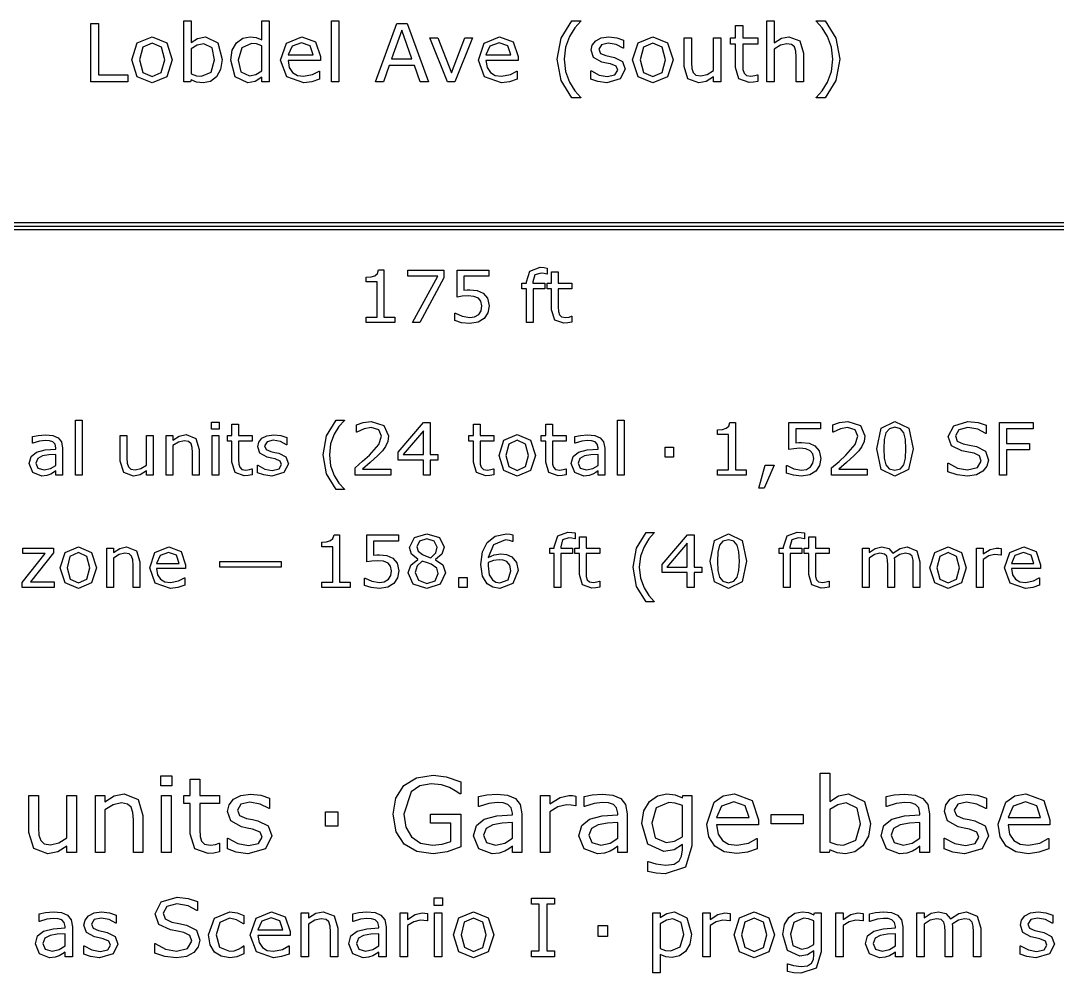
# Model space of a CAD drawing. Extents: x -3 to 198, y 3 to 612.
# Drawn here: x 26.63 to 60.8, y 155 to 186.4 of the extents above; entities that cross this region are included whole.
import ezdxf

# ---------------------------------------------------------------- set-up
doc = ezdxf.new("R2010")
doc.units = 0
doc.header["$MEASUREMENT"] = 0
doc.layers.add('Layer 1', color=7, linetype='Continuous')

msp = doc.modelspace()

# ---------------------------------------------------------------- linework, layer by layer
at = {"layer": 'Layer 1', "color": 7}
for points in [[(30.160652, 184.386459), (28.943674, 184.386459), (28.943674, 186.31011), (29.199472, 186.31011), (29.199472, 184.613842), (30.160652, 184.613842), (30.160652, 184.386459)], [(33.272863, 185.118983), (33.221187, 184.793414), (33.084244, 184.550527), (32.882706, 184.396804), (32.641118, 184.346401), (32.426663, 184.376114), (32.245794, 184.453637), (32.230289, 184.386459), (32.002912, 184.386459), (32.002912, 186.396681), (32.245791, 186.396681), (32.245791, 185.678365), (32.462834, 185.815313), (32.721215, 185.869579), (33.124291, 185.673206), (33.27286, 185.118983), (33.272863, 185.118983)], [(34.821861, 184.386327), (34.578982, 184.386327), (34.578982, 184.537483), (34.360651, 184.396672), (34.113895, 184.346269), (33.703069, 184.545235), (33.551916, 185.096864), (33.603591, 185.42373), (33.745702, 185.667887), (33.949822, 185.817774), (34.192701, 185.869447), (34.39424, 185.84484), (34.578982, 185.771207), (34.578982, 186.396496), (34.821861, 186.396496), (34.821861, 184.386327)], [(37.121461, 184.386327), (36.878581, 184.386327), (36.878581, 186.396549), (37.121461, 186.396549), (37.121461, 184.386327)], [(40.068304, 184.386327), (39.795712, 184.386327), (39.607093, 184.922478), (38.775104, 184.922478), (38.586486, 184.386459), (38.326811, 184.386459), (39.027027, 186.31011), (39.36809, 186.31011), (40.068304, 184.386327)], [(45.097707, 183.854065), (44.801861, 183.854065), (44.446584, 184.426385), (44.319978, 185.125307), (44.446584, 185.824229), (44.801861, 186.396549), (45.097707, 186.396549), (45.097707, 186.383584), (44.897462, 186.165251), (44.721761, 185.878443), (44.595155, 185.528346), (44.547353, 185.125281), (44.593864, 184.720892), (44.721761, 184.372092), (44.898753, 184.085284), (45.097707, 183.86695), (45.097707, 183.854065)], [(50.934553, 184.399291), (50.784691, 184.369579), (50.641289, 184.357937), (50.305393, 184.476788), (50.190413, 184.857893), (50.190413, 185.62529), (50.02634, 185.62529), (50.02634, 185.829415), (50.190413, 185.829415), (50.190413, 186.244123), (50.433293, 186.244123), (50.433293, 185.829415), (50.934553, 185.829415), (50.934553, 185.62529), (50.433293, 185.62529), (50.433293, 184.967721), (50.438452, 184.789419), (50.474626, 184.670568), (50.552141, 184.594342), (50.704586, 184.571059), (50.828609, 184.587727), (50.921626, 184.61744), (50.934537, 184.61744), (50.934553, 184.399291)], [(52.434458, 184.386327), (52.191582, 184.386327), (52.191582, 185.207989), (52.179967, 185.394018), (52.137334, 185.530966), (52.044315, 185.611055), (51.886703, 185.638175), (51.678706, 185.589095), (51.470709, 185.463788), (51.470709, 184.386459), (51.22783, 184.386459), (51.22783, 186.396681), (51.470709, 186.396681), (51.470709, 185.669316), (51.705836, 185.816609), (51.955174, 185.869579), (52.311742, 185.728741), (52.434472, 185.323083), (52.434458, 184.386327)], [(53.630768, 185.125307), (53.504159, 184.426385), (53.148885, 183.854065), (52.853039, 183.854065), (52.853039, 183.86703), (53.051992, 184.085364), (53.228983, 184.372172), (53.355591, 184.720971), (53.40339, 185.12536), (53.355591, 185.528426), (53.228983, 185.878522), (53.051992, 186.16533), (52.853039, 186.383664), (52.853039, 186.396628), (53.148885, 186.396628), (53.504159, 185.824309), (53.630768, 185.125386), (53.630768, 185.125307)], [(39.528287, 185.142082), (39.191098, 186.086484), (38.852619, 185.142082), (39.528287, 185.142082)], [(31.626971, 185.107342), (31.446102, 184.550527), (30.961638, 184.346401), (30.474588, 184.550527), (30.295013, 185.107342), (30.474588, 185.664157), (30.961638, 185.869579), (31.446102, 185.664157), (31.626971, 185.107342), (31.626971, 185.107342)], [(31.37634, 185.107342), (31.266527, 185.523346), (30.961638, 185.660294), (30.654163, 185.523346), (30.545642, 185.107342), (30.655454, 184.695227), (30.961638, 184.555686), (31.265236, 184.693931), (31.37634, 185.107342), (31.37634, 185.107342)], [(33.022231, 185.112369), (32.936967, 185.503819), (32.66179, 185.638175), (32.447332, 185.591687), (32.245794, 185.474107), (32.245794, 184.647285), (32.422787, 184.5827), (32.592027, 184.564709), (32.907251, 184.696497), (33.022231, 185.112475), (33.022231, 185.112369)], [(34.578982, 184.741609), (34.578982, 185.569727), (34.403283, 185.630422), (34.234042, 185.647091), (33.916233, 185.504984), (33.802545, 185.101918), (33.890394, 184.710467), (34.172032, 184.577409), (34.38132, 184.622626), (34.578982, 184.741476), (34.578982, 184.741609)], [(36.507803, 185.082656), (35.444563, 185.082656), (35.48461, 184.850114), (35.594422, 184.688639), (35.753328, 184.595612), (35.957449, 184.564603), (36.253298, 184.622758), (36.466462, 184.739016), (36.479373, 184.739016), (36.479373, 184.474168), (36.228742, 184.387623), (35.960026, 184.352725), (35.399337, 184.546532), (35.197799, 185.099457), (35.390294, 185.661432), (35.899307, 185.869447), (36.348891, 185.698897), (36.507795, 185.214445), (36.507803, 185.082656)], [(36.271384, 185.268711), (36.174492, 185.564541), (35.886395, 185.669184), (35.575044, 185.554223), (35.444563, 185.268711), (36.271384, 185.268711)], [(41.524286, 185.829389), (40.940343, 184.386327), (40.696173, 184.386327), (40.116106, 185.829389), (40.379655, 185.829389), (40.826654, 184.680887), (41.269781, 185.829389), (41.524286, 185.829389)], [(43.026776, 185.082656), (41.963536, 185.082656), (42.003586, 184.850114), (42.113398, 184.688639), (42.272302, 184.595612), (42.476425, 184.564603), (42.772271, 184.622758), (42.985435, 184.739016), (42.998346, 184.739016), (42.998346, 184.474168), (42.747718, 184.387623), (42.478999, 184.352725), (41.918311, 184.546532), (41.716773, 185.099457), (41.909267, 185.661432), (42.41828, 185.869447), (42.867865, 185.698897), (43.026768, 185.214445), (43.026776, 185.082656)], [(42.790358, 185.268711), (42.693465, 185.564541), (42.405368, 185.669184), (42.094018, 185.554223), (41.963536, 185.268711), (42.790358, 185.268711)], [(46.557565, 184.802331), (46.393491, 184.478058), (45.947783, 184.351455), (45.653228, 184.38892), (45.429727, 184.472872), (45.429727, 184.745472), (45.442638, 184.745472), (45.698437, 184.607254), (45.968447, 184.55685), (46.219076, 184.608524), (46.30951, 184.771321), (46.260417, 184.900517), (46.071798, 184.975447), (45.936149, 185.002567), (45.784995, 185.036169), (45.514986, 185.183436), (45.43618, 185.42373), (45.472354, 185.591687), (45.584748, 185.732499), (45.7682, 185.828092), (46.018831, 185.864261), (46.279797, 185.831982), (46.500714, 185.755755), (46.500714, 185.496067), (46.487802, 185.496067), (46.261718, 185.611055), (46.000752, 185.658865), (45.77596, 185.607192), (45.684234, 185.456036), (45.739786, 185.321681), (45.915485, 185.248021), (46.065348, 185.217011), (46.204873, 185.188595), (46.465839, 185.055536), (46.557565, 184.802331), (46.557565, 184.802331)], [(48.134985, 185.10721), (47.954118, 184.550395), (47.469654, 184.346269), (46.982604, 184.550395), (46.803026, 185.10721), (46.982604, 185.664024), (47.469654, 185.869447), (47.954118, 185.664024), (48.134985, 185.10721), (48.134985, 185.10721)], [(47.884356, 185.10721), (47.774543, 185.523213), (47.469654, 185.660162), (47.162179, 185.523213), (47.053658, 185.10721), (47.16347, 184.695095), (47.469654, 184.555554), (47.773252, 184.693799), (47.884356, 185.10721), (47.884356, 185.10721)], [(49.70724, 184.386327), (49.464361, 184.386327), (49.464361, 184.546532), (49.229234, 184.397942), (48.981187, 184.346269), (48.627204, 184.484513), (48.500596, 184.892765), (48.500596, 185.829389), (48.743475, 185.829389), (48.743475, 185.007726), (48.75382, 184.819105), (48.797746, 184.686046), (48.888178, 184.603364), (49.049669, 184.577435), (49.255081, 184.626515), (49.464371, 184.751822), (49.464371, 185.829283), (49.707251, 185.829283), (49.70724, 184.386327)], [(11.641652, 179.729904), (11.641652, 179.518026), (70.908244, 179.518026), (70.908244, 179.729904), (11.641652, 179.729904)], [(11.641652, 179.623965), (70.908244, 179.623965)], [(38.958233, 176.448969), (38.02108, 176.448969), (38.02108, 176.62571), (38.381524, 176.62571), (38.381524, 177.786092), (38.02108, 177.786092), (38.02108, 177.944233), (38.178049, 177.955875), (38.304784, 177.991911), (38.388501, 178.065174), (38.424545, 178.186089), (38.604766, 178.186089), (38.604766, 176.625737), (38.958233, 176.625737), (38.958233, 176.448969)], [(40.575573, 177.920977), (39.791902, 176.448969), (39.54308, 176.448969), (40.376747, 177.976777), (39.390762, 177.976777), (39.390762, 178.180268), (40.575573, 178.180268), (40.575573, 177.920977)], [(42.07083, 176.998931), (42.026644, 176.767553), (41.905722, 176.581525), (41.705734, 176.455954), (41.438309, 176.412933), (41.165072, 176.443148), (40.942992, 176.514083), (40.942992, 176.759404), (40.959263, 176.759404), (41.182505, 176.655926), (41.433653, 176.614069), (41.592945, 176.637352), (41.731309, 176.718738), (41.808048, 176.838515), (41.834792, 177.000122), (41.803397, 177.151278), (41.718519, 177.2501), (41.570855, 177.311721), (41.377844, 177.330242), (41.180182, 177.316219), (41.0174, 177.288332), (41.0174, 178.180136), (42.059196, 178.180136), (42.059196, 177.976645), (41.241806, 177.976645), (41.241806, 177.516217), (41.344123, 177.523097), (41.434817, 177.525742), (41.681313, 177.501401), (41.875488, 177.41766), (42.019664, 177.25256), (42.070824, 176.99909), (42.07083, 176.998931)], [(43.990477, 178.046548), (43.978862, 178.046548), (43.884684, 178.06745), (43.782364, 178.079091), (43.577725, 178.016306), (43.514937, 177.791913), (43.514937, 177.747728), (43.909099, 177.747728), (43.909099, 177.564028), (43.521914, 177.564028), (43.521914, 176.448969), (43.303323, 176.448969), (43.303323, 177.564028), (43.155657, 177.564028), (43.155657, 177.747728), (43.303323, 177.747728), (43.303323, 177.790749), (43.418433, 178.145369), (43.750969, 178.269776), (43.882358, 178.262897), (43.99049, 178.246493), (43.990477, 178.046548)], [(44.803218, 176.460584), (44.668341, 176.433861), (44.53928, 176.423278), (44.236973, 176.530249), (44.133492, 176.873254), (44.133492, 177.563922), (43.985826, 177.563922), (43.985826, 177.747622), (44.133492, 177.747622), (44.133492, 178.120843), (44.352083, 178.120843), (44.352083, 177.747622), (44.803218, 177.747622), (44.803218, 177.563922), (44.352083, 177.563922), (44.352083, 176.972076), (44.356739, 176.811633), (44.389294, 176.704662), (44.459056, 176.636056), (44.596258, 176.615154), (44.707878, 176.630235), (44.791595, 176.656984), (44.80321, 176.656984), (44.803218, 176.460584)], [(28.65209, 171.421892), (28.433499, 171.421892), (28.433499, 173.231084), (28.65209, 173.231084), (28.65209, 171.421892)], [(33.170414, 172.938085), (32.923917, 172.938085), (32.923917, 173.164806), (33.170414, 173.164806), (33.170414, 172.938085)], [(34.263377, 171.433534), (34.128503, 171.406811), (33.999439, 171.396227), (33.697135, 171.503198), (33.593651, 171.846204), (33.593651, 172.536871), (33.445987, 172.536871), (33.445987, 172.720571), (33.593651, 172.720571), (33.593651, 173.093792), (33.812242, 173.093792), (33.812242, 172.720571), (34.263377, 172.720571), (34.263377, 172.536871), (33.812242, 172.536871), (33.812242, 171.945026), (33.816898, 171.784582), (33.849455, 171.677611), (33.919218, 171.609005), (34.05642, 171.588103), (34.16804, 171.603184), (34.251756, 171.629934), (34.263372, 171.629934), (34.263377, 171.433534)], [(37.300398, 170.942891), (37.034135, 170.942891), (36.714386, 171.457955), (36.600441, 172.087001), (36.714386, 172.71602), (37.034135, 173.231111), (37.300398, 173.231111), (37.300398, 173.219469), (37.120175, 173.02299), (36.962047, 172.764862), (36.848099, 172.44977), (36.80508, 172.087001), (36.846937, 171.723067), (36.962047, 171.409139), (37.121339, 171.151012), (37.300398, 170.954506), (37.300398, 170.942891)], [(38.830534, 171.421918), (37.658514, 171.421918), (37.658514, 171.664938), (37.902684, 171.874223), (38.131742, 172.082344), (38.437536, 172.425349), (38.520089, 172.700913), (38.430559, 172.911362), (38.182901, 172.988091), (37.953844, 172.950891), (37.713163, 172.836935), (37.701522, 172.836935), (37.701522, 173.081118), (37.921276, 173.155519), (38.188701, 173.189254), (38.606118, 173.06019), (38.757269, 172.712528), (38.731684, 172.527664), (38.658431, 172.366056), (38.55146, 172.224187), (38.403796, 172.069565), (38.146836, 171.832366), (37.899176, 171.620753), (38.830513, 171.620753), (38.830534, 171.421918)], [(40.383925, 171.909095), (40.126965, 171.909095), (40.126965, 171.421892), (39.903723, 171.421892), (39.903723, 171.909069), (39.074705, 171.909069), (39.074705, 172.176509), (39.913026, 173.153191), (40.126965, 173.153191), (40.126965, 172.095097), (40.383925, 172.095097), (40.383925, 171.909095)], [(42.225671, 171.433534), (42.090798, 171.406811), (41.961734, 171.396227), (41.659427, 171.503198), (41.555946, 171.846204), (41.555946, 172.536871), (41.408282, 172.536871), (41.408282, 172.720571), (41.555946, 172.720571), (41.555946, 173.093792), (41.774536, 173.093792), (41.774536, 172.720571), (42.225671, 172.720571), (42.225671, 172.536871), (41.774536, 172.536871), (41.774536, 171.945026), (41.779193, 171.784582), (41.81175, 171.677611), (41.881512, 171.609005), (42.018715, 171.588103), (42.130334, 171.603184), (42.214051, 171.629934), (42.225666, 171.629934), (42.225671, 171.433534)], [(44.609244, 171.433534), (44.47437, 171.406811), (44.345307, 171.396227), (44.042999, 171.503198), (43.939518, 171.846204), (43.939518, 172.536871), (43.791855, 172.536871), (43.791855, 172.720571), (43.939518, 172.720571), (43.939518, 173.093792), (44.158109, 173.093792), (44.158109, 172.720571), (44.609244, 172.720571), (44.609244, 172.536871), (44.158109, 172.536871), (44.158109, 171.945026), (44.162766, 171.784582), (44.195323, 171.677611), (44.265085, 171.609005), (44.402285, 171.588103), (44.513907, 171.603184), (44.597624, 171.629934), (44.609239, 171.629934), (44.609244, 171.433534)], [(46.52424, 171.421892), (46.30565, 171.421892), (46.30565, 173.231084), (46.52424, 173.231084), (46.52424, 171.421892)], [(50.542595, 171.421892), (49.605444, 171.421892), (49.605444, 171.598633), (49.965888, 171.598633), (49.965888, 172.759015), (49.605444, 172.759015), (49.605444, 172.917156), (49.762411, 172.928798), (49.889149, 172.964834), (49.972863, 173.038097), (50.008907, 173.159012), (50.18913, 173.159012), (50.18913, 171.59866), (50.542595, 171.59866), (50.542595, 171.421892)], [(53.007558, 171.971854), (52.963376, 171.740476), (52.842453, 171.554448), (52.642466, 171.428877), (52.375038, 171.385856), (52.101801, 171.416071), (51.87972, 171.487006), (51.87972, 171.732327), (51.895992, 171.732327), (52.119234, 171.628849), (52.370382, 171.586992), (52.529674, 171.610275), (52.668038, 171.691661), (52.744777, 171.811438), (52.771519, 171.973045), (52.740126, 172.124201), (52.655248, 172.223023), (52.507581, 172.284644), (52.31457, 172.303165), (52.116908, 172.289142), (51.954126, 172.261255), (51.954126, 173.153059), (52.995922, 173.153059), (52.995922, 172.949568), (52.178532, 172.949568), (52.178532, 172.48914), (52.280852, 172.49602), (52.371543, 172.498665), (52.618039, 172.474324), (52.812214, 172.390583), (52.956391, 172.225483), (53.00755, 171.972013), (53.007558, 171.971854)], [(54.535369, 171.421892), (53.363351, 171.421892), (53.363351, 171.664911), (53.607521, 171.874197), (53.836576, 172.082318), (54.142371, 172.425323), (54.224923, 172.700886), (54.135396, 172.911336), (53.887736, 172.988065), (53.658681, 172.950864), (53.417998, 172.836908), (53.406383, 172.836908), (53.406383, 173.081092), (53.626138, 173.155493), (53.893562, 173.189227), (54.310979, 173.060163), (54.462132, 172.712501), (54.436547, 172.527637), (54.363295, 172.36603), (54.256327, 172.224161), (54.10866, 172.069538), (53.8517, 171.83234), (53.60404, 171.620726), (54.535377, 171.620726), (54.535369, 171.421892)], [(56.046903, 172.28811), (55.9004, 171.603264), (55.448104, 171.385856), (54.992317, 171.606756), (54.849305, 172.285782), (54.994643, 172.967136), (55.448104, 173.188063), (55.902726, 172.963644), (56.046903, 172.28811), (56.046903, 172.28811)], [(55.741108, 171.760241), (55.795758, 171.981168), (55.810865, 172.28811), (55.795758, 172.595079), (55.739947, 172.81598), (55.628324, 172.950864), (55.448104, 172.996214), (55.266719, 172.950864), (55.153935, 172.813678), (55.099288, 172.589259), (55.085345, 172.285782), (55.098124, 171.982332), (55.152771, 171.763733), (55.260903, 171.625356), (55.448101, 171.577705), (55.629486, 171.623054), (55.741106, 171.760241), (55.741108, 171.760241)], [(58.531633, 171.916054), (58.483961, 171.716055), (58.352574, 171.548627), (58.135145, 171.432369), (57.837489, 171.390486), (57.500302, 171.425384), (57.196833, 171.528863), (57.196833, 171.817205), (57.213105, 171.817205), (57.516574, 171.648613), (57.83981, 171.58932), (58.172348, 171.669542), (58.292106, 171.883484), (58.235134, 172.05324), (58.064216, 172.138118), (57.874692, 172.176509), (57.659589, 172.214874), (57.31775, 172.381138), (57.207292, 172.689245), (57.391, 173.045056), (57.857251, 173.18457), (58.192112, 173.149698), (58.461865, 173.063656), (58.461865, 172.791585), (58.445594, 172.791585), (58.185146, 172.929936), (57.856097, 172.985736), (57.558442, 172.909007), (57.446819, 172.711337), (57.50263, 172.541581), (57.699128, 172.447416), (57.910744, 172.407887), (58.143286, 172.360209), (58.433968, 172.20556), (58.531636, 171.916054), (58.531633, 171.916054)], [(60.007123, 172.948536), (59.131596, 172.948536), (59.131596, 172.460195), (59.883875, 172.460195), (59.883875, 172.255567), (59.131596, 172.255567), (59.131596, 171.421892), (58.901378, 171.421892), (58.901378, 173.153191), (60.007123, 173.153191), (60.007123, 172.948536)], [(28.01027, 171.421892), (27.792843, 171.421892), (27.792843, 171.560242), (27.713778, 171.504442), (27.618436, 171.448641), (27.492862, 171.404456), (27.326593, 171.385935), (27.028937, 171.502193), (26.90685, 171.798685), (26.969638, 172.037047), (27.151021, 172.181219), (27.435887, 172.252153), (27.792843, 172.280067), (27.792843, 172.313775), (27.766099, 172.437018), (27.691685, 172.513773), (27.580066, 172.549809), (27.444028, 172.55907), (27.252179, 172.535786), (27.033588, 172.470673), (27.021973, 172.470673), (27.021973, 172.692737), (27.206845, 172.731102), (27.445203, 172.752004), (27.68356, 172.72872), (27.860294, 172.651965), (27.971913, 172.513614), (28.010283, 172.303165), (28.01027, 171.421892)], [(30.998457, 171.421892), (30.779866, 171.421892), (30.779866, 171.566063), (30.56825, 171.432369), (30.345008, 171.385856), (30.026424, 171.510263), (29.912479, 171.877689), (29.912479, 172.720651), (30.131069, 172.720651), (30.131069, 171.981168), (30.140383, 171.811411), (30.179917, 171.691634), (30.261308, 171.617234), (30.406646, 171.59395), (30.591518, 171.638136), (30.77988, 171.750927), (30.77988, 172.720624), (30.99847, 172.720624), (30.998457, 171.421892)], [(32.514642, 171.421892), (32.296049, 171.421892), (32.296049, 172.161375), (32.285598, 172.328803), (32.247228, 172.452072), (32.163514, 172.524145), (32.021663, 172.548486), (31.834465, 172.504301), (31.647267, 172.391509), (31.647267, 171.421892), (31.428674, 171.421892), (31.428674, 172.720651), (31.647267, 172.720651), (31.647267, 172.576479), (31.858881, 172.709009), (32.083287, 172.756687), (32.404197, 172.629952), (32.514655, 172.264853), (32.514642, 171.421892)], [(33.15647, 171.421892), (32.937879, 171.421892), (32.937879, 172.720651), (33.15647, 172.720651), (33.15647, 171.421892)], [(35.455164, 171.796303), (35.307498, 171.504468), (34.906361, 171.390512), (34.64126, 171.424247), (34.44011, 171.499812), (34.44011, 171.74516), (34.451725, 171.74516), (34.681942, 171.620753), (34.924951, 171.575403), (35.150518, 171.621917), (35.231909, 171.768416), (35.187724, 171.884674), (35.017968, 171.952116), (34.895884, 171.976458), (34.759846, 172.006673), (34.516837, 172.139229), (34.44591, 172.3555), (34.478467, 172.506656), (34.579622, 172.633391), (34.74473, 172.719433), (34.970298, 172.751977), (35.205165, 172.722926), (35.403991, 172.65432), (35.403991, 172.420613), (35.392376, 172.420613), (35.188901, 172.524092), (34.954031, 172.567113), (34.751718, 172.520599), (34.669165, 172.384577), (34.719163, 172.263636), (34.877291, 172.197385), (35.012168, 172.169471), (35.137742, 172.143807), (35.372609, 172.024056), (35.455164, 171.796145), (35.455164, 171.796303)], [(39.903723, 172.095123), (39.903723, 172.87649), (39.232836, 172.095123), (39.903723, 172.095123)], [(43.596516, 172.070702), (43.433736, 171.569582), (42.997717, 171.385882), (42.559371, 171.569582), (42.397754, 172.070702), (42.559371, 172.571849), (42.997717, 172.756713), (43.433736, 172.571849), (43.596516, 172.070702), (43.596516, 172.070702)], [(43.370948, 172.070702), (43.272118, 172.445114), (42.997717, 172.568357), (42.720989, 172.445114), (42.623321, 172.070702), (42.722154, 171.69981), (42.997717, 171.574239), (43.270957, 171.698646), (43.370948, 172.070702), (43.370948, 172.070702)], [(45.88242, 171.421892), (45.664994, 171.421892), (45.664994, 171.560242), (45.585928, 171.504442), (45.490586, 171.448641), (45.365012, 171.404456), (45.198743, 171.385935), (44.901087, 171.502193), (44.779001, 171.798685), (44.841789, 172.037047), (45.023171, 172.181219), (45.308037, 172.252153), (45.664994, 172.280067), (45.664994, 172.313775), (45.63825, 172.437018), (45.563836, 172.513773), (45.452216, 172.549809), (45.316178, 172.55907), (45.124329, 172.535786), (44.905738, 172.470673), (44.894123, 172.470673), (44.894123, 172.692737), (45.078995, 172.731102), (45.317353, 172.752004), (45.55571, 172.72872), (45.732444, 172.651965), (45.844064, 172.513614), (45.882433, 172.303165), (45.88242, 171.421892)], [(48.150883, 172.01604), (47.872994, 172.01604), (47.872994, 172.345101), (48.150883, 172.345101), (48.150883, 172.01604)], [(27.792843, 171.741641), (27.792843, 172.103246), (27.556812, 172.085784), (27.34287, 172.052049), (27.190555, 171.968335), (27.132418, 171.813713), (27.199855, 171.645094), (27.405658, 171.589294), (27.61611, 171.633479), (27.792843, 171.741614), (27.792843, 171.741641)], [(45.664994, 171.741641), (45.664994, 172.103246), (45.428962, 172.085784), (45.21502, 172.052049), (45.062705, 171.968335), (45.004568, 171.813713), (45.072005, 171.645094), (45.277808, 171.589294), (45.48826, 171.633479), (45.664994, 171.741614), (45.664994, 171.741641)], [(51.464632, 171.753256), (51.136745, 170.99168), (50.966988, 170.99168), (51.169302, 171.753256), (51.464632, 171.753256)], [(40.633903, 168.20025), (40.458331, 167.827029), (40.018824, 167.678201), (39.570015, 167.823537), (39.403746, 168.19562), (39.487462, 168.456049), (39.723494, 168.642104), (39.723494, 168.648983), (39.516529, 168.811781), (39.450257, 169.032681), (39.61071, 169.35825), (40.018824, 169.488478), (40.432751, 169.364071), (40.587395, 169.047789), (40.514142, 168.816411), (40.299039, 168.639696), (40.299039, 168.632817), (40.547861, 168.460732), (40.633903, 168.200276), (40.633903, 168.20025)], [(44.906892, 169.315362), (44.895277, 169.315362), (44.801096, 169.336264), (44.698776, 169.347905), (44.494137, 169.28512), (44.431352, 169.060727), (44.431352, 169.016541), (44.825512, 169.016541), (44.825512, 168.832842), (44.438326, 168.832842), (44.438326, 167.71773), (44.219736, 167.71773), (44.219736, 168.832789), (44.072072, 168.832789), (44.072072, 169.016489), (44.219736, 169.016489), (44.219736, 169.05951), (44.334845, 169.41413), (44.667384, 169.538537), (44.79877, 169.531658), (44.906903, 169.515254), (44.906892, 169.315362)], [(47.516032, 167.238755), (47.249769, 167.238755), (46.930023, 167.753819), (46.816075, 168.382865), (46.930023, 169.011885), (47.249769, 169.526975), (47.516032, 169.526975), (47.516032, 169.515333), (47.335812, 169.318854), (47.177681, 169.060727), (47.063736, 168.745635), (47.020714, 168.382865), (47.062571, 168.018931), (47.177681, 167.705004), (47.336973, 167.446876), (47.516032, 167.250371), (47.516032, 167.238755)], [(52.465724, 169.315362), (52.454109, 169.315362), (52.359931, 169.336264), (52.257611, 169.347905), (52.052972, 169.28512), (51.990186, 169.060727), (51.990186, 169.016541), (52.384346, 169.016541), (52.384346, 168.832842), (51.997148, 168.832842), (51.997148, 167.71773), (51.778557, 167.71773), (51.778557, 168.832789), (51.630891, 168.832789), (51.630891, 169.016489), (51.778557, 169.016489), (51.778557, 169.05951), (51.893667, 169.41413), (52.226202, 169.538537), (52.357592, 169.531658), (52.465724, 169.515254), (52.465724, 169.315362)], [(37.494562, 167.71773), (36.557412, 167.71773), (36.557412, 167.894471), (36.917856, 167.894471), (36.917856, 169.054853), (36.557412, 169.054853), (36.557412, 169.212994), (36.714378, 169.224636), (36.841116, 169.260672), (36.92483, 169.333935), (36.960875, 169.45485), (37.141098, 169.45485), (37.141098, 167.894498), (37.494562, 167.894498), (37.494562, 167.71773)], [(39.0933, 168.267692), (39.049117, 168.036314), (38.928195, 167.850286), (38.728207, 167.724715), (38.460782, 167.681694), (38.187542, 167.711909), (37.965464, 167.782844), (37.965464, 168.028165), (37.981736, 168.028165), (38.204978, 167.924687), (38.456126, 167.88283), (38.615418, 167.906113), (38.753782, 167.987499), (38.830521, 168.107276), (38.857263, 168.268883), (38.82587, 168.420039), (38.740992, 168.518861), (38.593328, 168.580482), (38.400315, 168.599003), (38.202653, 168.58498), (38.039873, 168.557093), (38.039873, 169.448897), (39.081669, 169.448897), (39.081669, 169.245406), (38.264277, 169.245406), (38.264277, 168.784978), (38.366596, 168.791858), (38.45729, 168.794503), (38.703786, 168.770162), (38.897958, 168.686421), (39.042137, 168.521321), (39.093294, 168.267851), (39.0933, 168.267692)], [(40.358337, 169.045566), (40.261833, 169.24321), (40.017663, 169.317637), (39.77698, 169.247866), (39.683963, 169.05951), (39.730471, 168.914174), (39.873484, 168.806039), (39.996734, 168.751376), (40.154862, 168.695576), (40.314155, 168.854881), (40.358337, 169.045566), (40.358337, 169.045566)], [(43.026776, 168.279334), (42.852368, 167.847958), (42.426815, 167.681694), (42.194271, 167.721222), (42.009399, 167.838644), (41.854758, 168.094443), (41.801272, 168.478142), (41.850106, 168.886261), (42.008234, 169.202517), (42.272172, 169.407172), (42.648893, 169.481573), (42.764003, 169.475752), (42.858184, 169.45485), (42.858184, 169.232785), (42.846568, 169.232785), (42.747739, 169.265329), (42.614026, 169.281733), (42.215212, 169.124782), (42.041969, 168.70272), (42.233815, 168.792228), (42.45357, 168.823634), (42.647745, 168.802732), (42.820988, 168.721346), (42.974468, 168.542276), (43.026789, 168.279519), (43.026776, 168.279334)], [(45.719633, 167.729398), (45.584756, 167.702675), (45.455695, 167.692092), (45.153388, 167.799063), (45.049907, 168.142068), (45.049907, 168.832736), (44.902241, 168.832736), (44.902241, 169.016436), (45.049907, 169.016436), (45.049907, 169.389656), (45.268498, 169.389656), (45.268498, 169.016436), (45.719633, 169.016436), (45.719633, 168.832736), (45.268498, 168.832736), (45.268498, 168.24089), (45.273154, 168.080447), (45.305709, 167.973476), (45.375474, 167.90487), (45.512673, 167.883967), (45.624296, 167.899049), (45.70801, 167.925798), (45.719625, 167.925798), (45.719633, 167.729398)], [(49.085703, 168.20496), (48.82874, 168.20496), (48.82874, 167.71773), (48.605498, 167.71773), (48.605498, 168.204907), (47.77648, 168.204907), (47.77648, 168.472347), (48.614801, 169.449029), (48.82874, 169.449029), (48.82874, 168.390935), (49.085703, 168.390935), (49.085703, 168.20496)], [(48.605498, 168.390988), (48.605498, 169.172354), (47.934611, 168.390988), (48.605498, 168.390988)], [(50.557702, 168.584001), (50.4112, 167.899155), (49.958903, 167.681747), (49.503117, 167.902647), (49.360104, 168.581673), (49.505443, 169.263027), (49.958903, 169.483954), (50.413526, 169.259535), (50.557702, 168.584001), (50.557702, 168.584001)], [(50.251908, 168.056132), (50.306555, 168.277058), (50.321663, 168.584001), (50.306555, 168.89097), (50.250746, 169.111871), (50.139124, 169.246755), (49.958903, 169.292105), (49.777518, 169.246755), (49.664735, 169.109569), (49.610088, 168.88515), (49.596144, 168.581673), (49.608924, 168.278223), (49.663571, 168.059624), (49.771703, 167.921247), (49.958901, 167.873596), (50.140286, 167.918945), (50.251905, 168.056132), (50.251908, 168.056132)], [(53.278465, 167.729398), (53.143588, 167.702675), (53.014527, 167.692092), (52.71222, 167.799063), (52.608739, 168.142068), (52.608739, 168.832736), (52.461073, 168.832736), (52.461073, 169.016436), (52.608739, 169.016436), (52.608739, 169.389656), (52.82733, 169.389656), (52.82733, 169.016436), (53.278465, 169.016436), (53.278465, 168.832736), (52.82733, 168.832736), (52.82733, 168.24089), (52.831986, 168.080447), (52.864541, 167.973476), (52.934303, 167.90487), (53.071505, 167.883967), (53.183125, 167.899049), (53.266842, 167.925798), (53.278457, 167.925798), (53.278465, 167.729398)], [(27.72773, 167.71773), (26.678957, 167.71773), (26.678957, 167.879337), (27.435887, 168.833926), (26.695237, 168.833926), (26.695237, 169.016489), (27.707963, 169.016489), (27.707963, 168.860676), (26.947546, 167.902594), (27.72773, 167.902594), (27.72773, 167.71773)], [(29.129969, 168.366514), (28.967187, 167.865394), (28.531168, 167.681694), (28.092822, 167.865394), (27.931204, 168.366514), (28.092822, 168.867661), (28.531168, 169.052525), (28.967187, 168.867661), (29.129969, 168.366514), (29.129969, 168.366514)], [(28.904402, 168.366514), (28.805569, 168.740925), (28.531168, 168.864168), (28.25444, 168.740925), (28.156772, 168.366514), (28.255604, 167.995622), (28.531168, 167.87005), (28.804408, 167.994457), (28.904402, 168.366514), (28.904402, 168.366514)], [(30.554299, 167.71773), (30.335708, 167.71773), (30.335708, 168.457213), (30.325231, 168.624641), (30.286861, 168.74791), (30.203147, 168.819983), (30.061296, 168.844324), (29.874098, 168.800139), (29.686901, 168.687347), (29.686901, 167.71773), (29.468307, 167.71773), (29.468307, 169.016489), (29.686901, 169.016489), (29.686901, 168.872317), (29.898514, 169.004847), (30.12292, 169.052525), (30.44383, 168.92579), (30.554288, 168.560691), (30.554299, 167.71773)], [(32.062343, 168.344448), (31.105425, 168.344448), (31.141472, 168.135136), (31.240302, 167.989801), (31.383317, 167.906087), (31.567025, 167.878173), (31.833288, 167.930508), (32.025137, 168.03515), (32.036752, 168.03515), (32.036752, 167.796787), (31.811187, 167.718894), (31.56934, 167.687488), (31.064722, 167.861901), (30.883337, 168.359555), (31.056581, 168.865332), (31.514693, 169.052525), (31.91932, 168.89904), (32.062332, 168.463034), (32.062343, 168.344448)], [(31.849565, 168.511876), (31.762364, 168.778126), (31.503075, 168.872317), (31.22286, 168.768839), (31.105425, 168.511876), (31.849565, 168.511876)], [(56.274788, 167.717756), (56.056197, 167.717756), (56.056197, 168.457239), (56.048048, 168.618873), (56.016656, 168.74328), (55.939916, 168.818845), (55.795739, 168.84451), (55.612029, 168.797996), (55.428318, 168.681738), (55.434139, 168.618953), (55.43652, 168.549182), (55.43652, 167.71773), (55.217927, 167.71773), (55.217927, 168.457213), (55.209778, 168.620011), (55.178385, 168.744418), (55.101645, 168.818819), (54.957469, 168.844483), (54.777248, 168.800298), (54.598189, 168.687506), (54.598189, 167.71773), (54.379598, 167.71773), (54.379598, 169.016489), (54.598189, 169.016489), (54.598189, 168.872317), (54.801664, 169.004847), (55.019093, 169.052525), (55.243496, 168.996724), (55.38186, 168.842075), (55.623707, 169.002545), (55.857414, 169.052525), (56.172508, 168.922297), (56.274828, 168.560691), (56.274788, 167.717756)], [(57.802601, 168.36654), (57.639819, 167.86542), (57.2038, 167.68172), (56.765455, 167.86542), (56.603839, 168.36654), (56.765455, 168.867687), (57.2038, 169.052551), (57.639819, 168.867687), (57.802601, 168.36654), (57.802601, 168.36654)], [(57.577034, 168.36654), (57.478201, 168.740952), (57.2038, 168.864195), (56.927072, 168.740952), (56.829404, 168.36654), (56.928237, 167.995648), (57.2038, 167.870077), (57.47704, 167.994484), (57.577034, 168.36654), (57.577034, 168.36654)], [(58.951365, 168.778152), (58.93975, 168.778152), (58.844407, 168.794556), (58.736275, 168.800377), (58.540936, 168.755028), (58.359554, 168.639934), (58.359554, 167.71773), (58.140963, 167.71773), (58.140963, 169.016489), (58.359554, 169.016489), (58.359554, 168.824639), (58.588609, 168.972303), (58.792084, 169.016489), (58.874636, 169.013049), (58.951376, 169.002466), (58.951365, 168.778152)], [(60.244308, 168.344474), (59.287391, 168.344474), (59.323435, 168.135163), (59.422267, 167.989827), (59.565282, 167.906113), (59.74899, 167.8782), (60.015253, 167.930534), (60.207103, 168.035177), (60.218718, 168.035177), (60.218718, 167.796814), (59.99315, 167.718921), (59.751305, 167.687515), (59.246685, 167.861928), (59.065303, 168.359582), (59.238546, 168.865359), (59.696658, 169.052551), (60.101285, 168.899067), (60.244298, 168.46306), (60.244308, 168.344474)], [(60.031531, 168.511902), (59.944327, 168.778152), (59.685041, 168.872344), (59.404826, 168.768865), (59.287391, 168.511902), (60.031531, 168.511902)], [(35.219125, 168.382812), (33.193668, 168.382812), (33.193668, 168.568841), (35.219125, 168.568841), (35.219125, 168.382812)], [(40.394381, 168.178157), (40.346711, 168.349078), (40.163001, 168.479306), (40.043243, 168.526984), (39.869996, 168.588605), (39.701401, 168.433956), (39.638616, 168.213056), (39.746748, 167.953764), (40.02115, 167.85145), (40.292064, 167.938657), (40.394381, 168.178157), (40.394381, 168.178157)], [(42.790744, 168.270073), (42.75819, 168.449143), (42.653544, 168.572386), (42.534948, 168.621228), (42.39891, 168.63287), (42.215199, 168.609586), (42.040791, 168.537488), (42.037299, 168.487508), (42.036241, 168.428215), (42.073449, 168.137517), (42.178094, 167.970089), (42.293201, 167.894524), (42.429239, 167.871241), (42.694341, 167.973555), (42.790845, 168.270047), (42.790744, 168.270073)], [(41.347812, 167.71773), (41.069923, 167.71773), (41.069923, 168.049094), (41.347812, 168.049094), (41.347812, 167.71773)], [(31.60785, 161.176524), (31.2518, 161.176524), (31.2518, 161.504025), (31.60785, 161.504025), (31.60785, 161.176524)], [(33.186556, 159.00316), (32.991735, 158.964531), (32.805313, 158.949449), (32.368648, 159.103939), (32.219174, 159.599398), (32.219174, 160.597008), (32.005881, 160.597008), (32.005881, 160.862358), (32.219174, 160.862358), (32.219174, 161.401472), (32.534917, 161.401472), (32.534917, 160.862358), (33.186556, 160.862358), (33.186556, 160.597008), (32.534917, 160.597008), (32.534917, 159.74214), (32.541637, 159.510392), (32.588662, 159.355875), (32.689431, 159.256789), (32.887609, 159.226547), (33.04884, 159.248243), (33.169763, 159.286872), (33.186564, 159.286872), (33.186556, 159.00316)], [(41.140582, 159.171091), (40.692159, 159.00652), (40.223585, 158.937649), (39.687828, 159.018267), (39.272997, 159.260123), (39.005961, 159.666549), (38.91191, 160.239265), (38.999242, 160.775436), (39.261241, 161.184805), (39.677333, 161.445532), (40.223585, 161.532441), (40.65857, 161.480397), (41.138902, 161.307413), (41.138902, 160.912735), (41.108671, 160.912735), (40.957517, 161.018541), (40.762697, 161.127708), (40.499019, 161.213354), (40.166483, 161.248623), (39.790278, 161.181022), (39.501406, 160.978219), (39.257881, 160.249319), (39.321702, 159.817705), (39.513164, 159.493564), (39.81463, 159.292031), (40.208469, 159.224854), (40.52925, 159.256763), (40.811404, 159.339048), (40.811404, 159.95206), (40.141289, 159.95206), (40.141289, 160.244292), (41.140582, 160.244292), (41.140582, 159.171091)], [(54.640258, 159.938593), (54.573077, 159.515366), (54.395053, 159.199639), (54.133055, 158.999773), (53.818989, 158.934262), (53.540196, 158.972891), (53.305069, 159.073671), (53.284907, 158.986332), (52.989318, 158.986332), (52.989318, 161.599619), (53.305061, 161.599619), (53.305061, 160.665826), (53.587215, 160.843837), (53.923111, 160.914375), (54.447109, 160.659105), (54.64025, 159.938593), (54.640258, 159.938593)], [(28.470578, 158.986491), (28.154835, 158.986491), (28.154835, 159.194744), (27.84917, 159.001599), (27.52671, 158.934421), (27.066531, 159.114126), (26.901942, 159.644853), (26.901942, 160.862464), (27.217685, 160.862464), (27.217685, 159.794316), (27.231126, 159.549127), (27.288228, 159.376142), (27.40579, 159.268642), (27.615726, 159.235067), (27.882765, 159.298884), (28.154841, 159.461788), (28.154841, 160.862464), (28.470583, 160.862464), (28.470578, 158.986491)], [(30.660622, 158.986491), (30.344879, 158.986491), (30.344879, 160.054639), (30.329771, 160.296494), (30.274349, 160.474506), (30.153426, 160.578646), (29.948531, 160.613915), (29.678132, 160.550097), (29.407736, 160.387167), (29.407736, 158.986491), (29.091994, 158.986491), (29.091994, 160.862464), (29.407736, 160.862464), (29.407736, 160.654211), (29.713401, 160.845689), (30.037542, 160.914534), (30.501081, 160.731469), (30.660629, 160.204128), (30.660622, 158.986491)], [(31.587689, 158.986491), (31.271946, 158.986491), (31.271946, 160.862464), (31.587689, 160.862464), (31.587689, 158.986491)], [(34.908025, 159.52714), (34.694729, 159.105606), (34.115308, 158.941009), (33.732388, 158.989719), (33.441836, 159.098886), (33.441836, 159.453242), (33.458637, 159.453242), (33.791173, 159.273537), (34.142185, 159.208053), (34.468005, 159.27523), (34.58557, 159.486844), (34.521747, 159.654801), (34.276545, 159.752194), (34.100198, 159.787463), (33.9037, 159.831146), (33.552688, 160.022598), (33.450239, 160.334991), (33.497263, 160.553325), (33.643379, 160.73639), (33.881867, 160.860665), (34.207685, 160.907681), (34.546941, 160.865692), (34.834133, 160.766605), (34.834133, 160.429024), (34.817332, 160.429024), (34.523422, 160.578513), (34.184169, 160.640637), (33.891937, 160.57346), (33.772694, 160.37698), (33.844912, 160.202303), (34.073322, 160.106577), (34.268142, 160.066254), (34.449524, 160.029318), (34.78878, 159.856334), (34.908025, 159.52714), (34.908025, 159.52714)], [(43.154281, 158.986359), (42.840218, 158.986359), (42.840218, 159.186225), (42.726011, 159.105606), (42.588296, 159.024988), (42.406911, 158.96117), (42.166746, 158.934289), (41.736799, 159.102246), (41.560452, 159.5305), (41.651143, 159.874802), (41.913143, 160.083055), (42.324618, 160.185502), (42.840218, 160.225824), (42.840218, 160.274534), (42.801589, 160.452545), (42.694102, 160.563379), (42.532871, 160.615449), (42.336373, 160.628943), (42.059259, 160.595367), (41.743517, 160.501308), (41.726716, 160.501308), (41.726716, 160.822088), (41.993754, 160.877519), (42.338048, 160.907734), (42.682342, 160.874158), (42.937622, 160.763298), (43.098851, 160.563432), (43.154276, 160.259453), (43.154281, 158.986359)], [(44.932853, 160.518056), (44.916052, 160.518056), (44.778334, 160.541604), (44.622143, 160.550071), (44.339989, 160.48456), (44.077991, 160.318296), (44.077991, 158.986491), (43.762248, 158.986491), (43.762248, 160.862464), (44.077991, 160.862464), (44.077991, 160.585366), (44.408849, 160.798646), (44.702758, 160.862464), (44.822001, 160.857437), (44.932848, 160.842356), (44.932853, 160.518056)], [(46.627449, 158.986359), (46.313386, 158.986359), (46.313386, 159.186225), (46.199182, 159.105606), (46.061463, 159.024988), (45.880079, 158.96117), (45.639914, 158.934289), (45.209967, 159.102246), (45.033619, 159.5305), (45.124313, 159.874802), (45.386311, 160.083055), (45.797785, 160.185502), (46.313386, 160.225824), (46.313386, 160.274534), (46.274757, 160.452545), (46.16727, 160.563379), (46.006041, 160.615449), (45.809541, 160.628943), (45.532427, 160.595367), (45.216684, 160.501308), (45.199883, 160.501308), (45.199883, 160.822088), (45.466922, 160.877519), (45.811216, 160.907734), (46.15551, 160.874158), (46.41079, 160.763298), (46.572021, 160.563432), (46.627444, 160.259453), (46.627449, 158.986359)], [(48.757032, 159.199666), (48.540379, 158.499314), (47.873624, 158.275927), (47.581395, 158.297887), (47.302601, 158.356651), (47.302601, 158.679125), (47.319402, 158.679125), (47.564607, 158.605227), (47.900503, 158.559877), (48.167542, 158.598506), (48.332131, 158.70598), (48.416104, 158.863857), (48.441292, 159.070443), (48.441292, 159.241734), (48.167536, 159.070443), (47.836678, 159.015013), (47.302604, 159.256868), (47.106103, 159.942085), (47.173284, 160.358592), (47.359706, 160.662598), (47.625064, 160.84733), (47.935767, 160.914507), (48.207843, 160.880932), (48.441292, 160.781819), (48.461454, 160.862437), (48.757043, 160.862437), (48.757032, 159.199666)], [(48.44129, 159.501952), (48.44129, 160.524777), (48.206163, 160.605369), (47.991189, 160.630504), (47.581395, 160.455826), (47.431921, 159.948621), (47.542766, 159.469964), (47.910573, 159.30706), (48.186009, 159.35913), (48.44129, 159.501872), (48.44129, 159.501952)], [(50.948756, 159.891603), (49.566543, 159.891603), (49.618607, 159.58929), (49.761363, 159.37937), (49.967939, 159.258429), (50.233297, 159.218133), (50.617898, 159.293698), (50.895011, 159.444855), (50.911812, 159.444855), (50.911812, 159.100553), (50.585994, 158.988026), (50.23666, 158.942703), (49.820989, 159.00568), (49.507766, 159.194612), (49.311267, 159.501118), (49.245768, 159.913431), (49.49601, 160.643998), (49.7874, 160.846801), (50.157724, 160.914401), (50.742185, 160.692707), (50.948761, 160.062894), (50.948756, 159.891603)], [(50.641411, 160.133432), (50.515448, 160.518056), (50.140926, 160.654078), (49.736169, 160.504615), (49.566543, 160.133432), (50.641411, 160.133432)], [(54.314437, 159.930126), (54.203593, 160.438999), (53.845863, 160.613676), (53.567069, 160.553219), (53.305069, 160.40037), (53.305069, 159.325501), (53.535158, 159.241523), (53.755169, 159.217975), (54.164963, 159.389266), (54.314437, 159.930073), (54.314437, 159.930126)], [(56.590137, 158.986253), (56.276074, 158.986253), (56.276074, 159.186119), (56.161867, 159.1055), (56.024151, 159.024882), (55.842766, 158.961065), (55.602602, 158.934183), (55.172654, 159.10214), (54.996307, 159.530394), (55.086998, 159.874696), (55.348999, 160.082949), (55.760473, 160.185396), (56.276074, 160.225718), (56.276074, 160.274428), (56.237445, 160.45244), (56.129958, 160.563273), (55.968726, 160.615343), (55.772228, 160.628837), (55.495115, 160.595261), (55.179372, 160.501202), (55.162571, 160.501202), (55.162571, 160.821983), (55.429609, 160.877413), (55.773903, 160.907628), (56.118197, 160.874053), (56.373477, 160.763192), (56.534706, 160.563326), (56.590131, 160.259347), (56.590137, 158.986253)], [(58.538335, 159.527034), (58.325042, 159.1055), (57.745618, 158.940903), (57.362698, 158.989613), (57.072146, 159.09878), (57.072146, 159.453136), (57.088947, 159.453136), (57.421485, 159.273431), (57.772497, 159.207947), (58.098315, 159.275125), (58.21588, 159.486738), (58.15206, 159.654695), (57.906855, 159.752088), (57.73051, 159.787357), (57.53401, 159.83104), (57.182998, 160.022492), (57.080549, 160.334885), (57.127576, 160.553219), (57.273689, 160.736284), (57.512177, 160.860559), (57.837997, 160.907575), (58.177251, 160.865586), (58.464442, 160.7665), (58.464442, 160.428918), (58.447641, 160.428918), (58.153732, 160.578408), (57.814476, 160.640532), (57.522247, 160.573354), (57.403002, 160.376875), (57.47522, 160.202197), (57.703629, 160.106471), (57.898449, 160.066148), (58.079834, 160.029213), (58.419088, 159.856228), (58.538333, 159.527034), (58.538335, 159.527034)], [(60.560432, 159.891497), (59.178219, 159.891497), (59.230281, 159.589185), (59.373036, 159.379264), (59.579615, 159.258324), (59.844973, 159.218028), (60.229574, 159.293592), (60.506687, 159.444749), (60.523488, 159.444749), (60.523488, 159.100447), (60.197668, 158.98792), (59.848336, 158.942597), (59.432664, 159.005574), (59.119442, 159.194506), (58.922941, 159.501012), (58.857441, 159.913325), (59.107683, 160.643892), (59.399074, 160.846695), (59.7694, 160.914296), (60.353859, 160.692602), (60.560437, 160.062788), (60.560432, 159.891497)], [(60.253087, 160.133326), (60.127124, 160.51795), (59.752599, 160.653972), (59.347845, 160.50451), (59.178219, 160.133326), (60.253087, 160.133326)], [(37.084633, 159.844587), (36.683237, 159.844587), (36.683237, 160.319857), (37.084633, 160.319857), (37.084633, 159.844587)], [(42.840218, 159.448215), (42.840218, 159.970528), (42.499282, 159.945393), (42.190257, 159.896683), (41.970246, 159.775769), (41.886272, 159.552408), (41.983681, 159.308859), (42.280951, 159.228267), (42.584935, 159.292084), (42.840218, 159.448268), (42.840218, 159.448215)], [(46.313386, 159.448215), (46.313386, 159.970528), (45.97245, 159.945393), (45.663427, 159.896683), (45.443413, 159.775769), (45.35944, 159.552408), (45.456849, 159.308859), (45.754119, 159.228267), (46.058103, 159.292084), (46.313386, 159.448268), (46.313386, 159.448215)], [(52.42166, 159.928539), (51.373666, 159.928539), (51.373666, 160.232545), (52.42166, 160.232545), (52.42166, 159.928539)], [(56.276074, 159.448109), (56.276074, 159.970422), (55.935137, 159.945287), (55.626112, 159.896577), (55.406101, 159.775663), (55.322128, 159.552302), (55.419537, 159.308753), (55.716806, 159.228161), (56.020791, 159.291979), (56.276074, 159.448162), (56.276074, 159.448109)], [(32.531954, 156.095975), (32.478984, 155.873778), (32.332998, 155.687723), (32.091412, 155.558527), (31.760684, 155.51204), (31.386029, 155.550775), (31.048842, 155.665763), (31.048842, 155.986173), (31.066939, 155.986173), (31.404126, 155.798821), (31.763276, 155.73294), (32.132764, 155.822078), (32.265831, 156.059806), (32.202527, 156.248427), (32.012617, 156.342725), (31.802035, 156.385349), (31.563032, 156.428), (31.18321, 156.612732), (31.060478, 156.955102), (31.264601, 157.350416), (31.782657, 157.505435), (32.154727, 157.4667), (32.454449, 157.371079), (32.454449, 157.068793), (32.436352, 157.068793), (32.146964, 157.222516), (31.781353, 157.284534), (31.450624, 157.199259), (31.326601, 156.979629), (31.388614, 156.791008), (31.606945, 156.686365), (31.842072, 156.642444), (32.100456, 156.589475), (32.423432, 156.417655), (32.531954, 156.095975), (32.531954, 156.095975)], [(40.531454, 157.231565), (40.257571, 157.231565), (40.257571, 157.483474), (40.531454, 157.483474), (40.531454, 157.231565)], [(44.230187, 155.546912), (43.470545, 155.546912), (43.470545, 155.743286), (43.722468, 155.743286), (43.722468, 157.274189), (43.470545, 157.274189), (43.470545, 157.470563), (44.230187, 157.470563), (44.230187, 157.274189), (43.978267, 157.274189), (43.978267, 155.743286), (44.230187, 155.743286), (44.230187, 155.546912)], [(28.338416, 155.546912), (28.096828, 155.546912), (28.096828, 155.700661), (28.008979, 155.638643), (27.903042, 155.576625), (27.763517, 155.527545), (27.578772, 155.506907), (27.248043, 155.636103), (27.112394, 155.965535), (27.182157, 156.230383), (27.383695, 156.390588), (27.700213, 156.469381), (28.096828, 156.50039), (28.096828, 156.537855), (28.067115, 156.674803), (27.984433, 156.760078), (27.86041, 156.800109), (27.709256, 156.810428), (27.49609, 156.784499), (27.253211, 156.712162), (27.240299, 156.712162), (27.240299, 156.958912), (27.445711, 157.001536), (27.710553, 157.02482), (27.975395, 156.998891), (28.171763, 156.913615), (28.295787, 156.759893), (28.338422, 156.526054), (28.338416, 155.546912)], [(29.83703, 155.962916), (29.672957, 155.638643), (29.227248, 155.51204), (28.932693, 155.549505), (28.709192, 155.633457), (28.709192, 155.906057), (28.722104, 155.906057), (28.977903, 155.767839), (29.247912, 155.717436), (29.498541, 155.769109), (29.588976, 155.931907), (29.539882, 156.061103), (29.351264, 156.136033), (29.215615, 156.163152), (29.064461, 156.196754), (28.794451, 156.344021), (28.715645, 156.584315), (28.751819, 156.752273), (28.864214, 156.893084), (29.047665, 156.988678), (29.298297, 157.024846), (29.55926, 156.992567), (29.780179, 156.916341), (29.780179, 156.656652), (29.767268, 156.656652), (29.541184, 156.77164), (29.280218, 156.81945), (29.055426, 156.767777), (28.9637, 156.616621), (29.019252, 156.482266), (29.194951, 156.408606), (29.344813, 156.377597), (29.484338, 156.349181), (29.745305, 156.216122), (29.83703, 155.962916), (29.83703, 155.962916)], [(33.990518, 155.637346), (33.759267, 155.546912), (33.528013, 155.514606), (33.241211, 155.559824), (33.017709, 155.699365), (32.871726, 155.934473), (32.820047, 156.266498), (33.013836, 156.822017), (33.528013, 157.023576), (33.770893, 156.988678), (33.990518, 156.903429), (33.990518, 156.633396), (33.977606, 156.633396), (33.747646, 156.766481), (33.517687, 156.812995), (33.190834, 156.673453), (33.071978, 156.266498), (33.188252, 155.864729), (33.517687, 155.725188), (33.667549, 155.744503), (33.804492, 155.794879), (33.903967, 155.851712), (33.977606, 155.904681), (33.990518, 155.904681), (33.990518, 155.637346)], [(35.509803, 156.243242), (34.446561, 156.243242), (34.486611, 156.0107), (34.596423, 155.849225), (34.755329, 155.756197), (34.95945, 155.725188), (35.255298, 155.783343), (35.468462, 155.899601), (35.481374, 155.899601), (35.481374, 155.634754), (35.230743, 155.548208), (34.962027, 155.51331), (34.401338, 155.707117), (34.1998, 156.260043), (34.392295, 156.822017), (34.901305, 157.030032), (35.35089, 156.859482), (35.509796, 156.37503), (35.509803, 156.243242)], [(37.084641, 155.546912), (36.841762, 155.546912), (36.841762, 156.368575), (36.830147, 156.554603), (36.787514, 156.691551), (36.694498, 156.77164), (36.536886, 156.79876), (36.328886, 156.74968), (36.12089, 156.624373), (36.12089, 155.546912), (35.87801, 155.546912), (35.87801, 156.989974), (36.12089, 156.989974), (36.12089, 156.829769), (36.356017, 156.977062), (36.605354, 157.030032), (36.961922, 156.889194), (37.084654, 156.483536), (37.084641, 155.546912)], [(38.67369, 155.546912), (38.432102, 155.546912), (38.432102, 155.700661), (38.344252, 155.638643), (38.238316, 155.576625), (38.09879, 155.527545), (37.914045, 155.506907), (37.583317, 155.636103), (37.447668, 155.965535), (37.51743, 156.230383), (37.718968, 156.390588), (38.035486, 156.469381), (38.432102, 156.50039), (38.432102, 156.537855), (38.402389, 156.674803), (38.319707, 156.760078), (38.195683, 156.800109), (38.04453, 156.810428), (37.831363, 156.784499), (37.588484, 156.712162), (37.575572, 156.712162), (37.575572, 156.958912), (37.780984, 157.001536), (38.045826, 157.02482), (38.310669, 156.998891), (38.507037, 156.913615), (38.63106, 156.759893), (38.673695, 156.526054), (38.67369, 155.546912)], [(40.041822, 156.725127), (40.02891, 156.725127), (39.922974, 156.743118), (39.802827, 156.749468), (39.585784, 156.699092), (39.384246, 156.571192), (39.384246, 155.546912), (39.141369, 155.546912), (39.141369, 156.989974), (39.384246, 156.989974), (39.384246, 156.7768), (39.638753, 156.940894), (39.864837, 156.989974), (39.956563, 156.986005), (40.04183, 156.974364), (40.041822, 156.725127)], [(40.515949, 155.546912), (40.27307, 155.546912), (40.27307, 156.989974), (40.515949, 156.989974), (40.515949, 155.546912)], [(42.226436, 156.267795), (42.04557, 155.71098), (41.561102, 155.506854), (41.074053, 155.71098), (40.894478, 156.267795), (41.074053, 156.82461), (41.561102, 157.030032), (42.04557, 156.82461), (42.226436, 156.267795), (42.226436, 156.267795)], [(48.738951, 156.285892), (48.688566, 155.964186), (48.546456, 155.718732), (48.344918, 155.570169), (48.100748, 155.518496), (47.896627, 155.543102), (47.711882, 155.619302), (47.711882, 155.014703), (47.469003, 155.014703), (47.469003, 156.990027), (47.711882, 156.990027), (47.711882, 156.838871), (47.928925, 156.974522), (48.187306, 157.030085), (48.592965, 156.832415), (48.738951, 156.285945), (48.738951, 156.285892)], [(50.01794, 156.725232), (50.005028, 156.725232), (49.899089, 156.743224), (49.778942, 156.749574), (49.561902, 156.699197), (49.360364, 156.571298), (49.360364, 155.546912), (49.117484, 155.546912), (49.117484, 156.989974), (49.360364, 156.989974), (49.360364, 156.7768), (49.614871, 156.940894), (49.840955, 156.989974), (49.932681, 156.986005), (50.017945, 156.974364), (50.01794, 156.725232)], [(51.476506, 156.267901), (51.29564, 155.711086), (50.811173, 155.50696), (50.324123, 155.711086), (50.144548, 156.267901), (50.324123, 156.824716), (50.811173, 157.030138), (51.29564, 156.824716), (51.476506, 156.267901), (51.476506, 156.267901)], [(53.022923, 155.711086), (52.856264, 155.172368), (52.343378, 155.000548), (52.118586, 155.017217), (51.904128, 155.062434), (51.904128, 155.310481), (51.91704, 155.310481), (52.105658, 155.253648), (52.36404, 155.218776), (52.569454, 155.248489), (52.696059, 155.331171), (52.760655, 155.452615), (52.780049, 155.611497), (52.780049, 155.743286), (52.569467, 155.611497), (52.314959, 155.568872), (51.904133, 155.754901), (51.75298, 156.282003), (51.804656, 156.602413), (51.94806, 156.836225), (52.15218, 156.978359), (52.391183, 157.030032), (52.600474, 157.004103), (52.780049, 156.927877), (52.795553, 156.989895), (53.022931, 156.989895), (53.022923, 155.711086)], [(54.40139, 156.725232), (54.388478, 156.725232), (54.282541, 156.743224), (54.162394, 156.749574), (53.945352, 156.699197), (53.743813, 156.571298), (53.743813, 155.546912), (53.500937, 155.546912), (53.500937, 156.989974), (53.743813, 156.989974), (53.743813, 156.7768), (53.998321, 156.940894), (54.224405, 156.989974), (54.31613, 156.986005), (54.401397, 156.974364), (54.40139, 156.725232)], [(55.704924, 155.547018), (55.463338, 155.547018), (55.463338, 155.700767), (55.375489, 155.638749), (55.269552, 155.576731), (55.130025, 155.52765), (54.945282, 155.507013), (54.614553, 155.636209), (54.478904, 155.965641), (54.548667, 156.230489), (54.750205, 156.390694), (55.066721, 156.469486), (55.463338, 156.500496), (55.463338, 156.537961), (55.433623, 156.674909), (55.350941, 156.760184), (55.226918, 156.800215), (55.075764, 156.810534), (54.8626, 156.784605), (54.619721, 156.712268), (54.606809, 156.712268), (54.606809, 156.959018), (54.812223, 157.001642), (55.077066, 157.024926), (55.341905, 156.998996), (55.538276, 156.913721), (55.662299, 156.759999), (55.704932, 156.52616), (55.704924, 155.547018)], [(58.278412, 155.546912), (58.035532, 155.546912), (58.035532, 156.368575), (58.026484, 156.548147), (57.991601, 156.686365), (57.906336, 156.770344), (57.746139, 156.79876), (57.542016, 156.747087), (57.337896, 156.617918), (57.344352, 156.548147), (57.346997, 156.470624), (57.346997, 155.546912), (57.104118, 155.546912), (57.104118, 156.368575), (57.095069, 156.549443), (57.060187, 156.687662), (56.974922, 156.770344), (56.814725, 156.79876), (56.614478, 156.74968), (56.415525, 156.624373), (56.415525, 155.546912), (56.172646, 155.546912), (56.172646, 156.989974), (56.415525, 156.989974), (56.415525, 156.829769), (56.641608, 156.977062), (56.883197, 157.030032), (57.132534, 156.968014), (57.286273, 156.796194), (57.554989, 156.97447), (57.814664, 157.030032), (58.16477, 156.885332), (58.278459, 156.483536), (58.278412, 155.546912)], [(60.707199, 155.962916), (60.543128, 155.638643), (60.09742, 155.51204), (59.802865, 155.549505), (59.579364, 155.633457), (59.579364, 155.906057), (59.592275, 155.906057), (59.848071, 155.767839), (60.118081, 155.717436), (60.368712, 155.769109), (60.459144, 155.931907), (60.410054, 156.061103), (60.221435, 156.136033), (60.085783, 156.163152), (59.93463, 156.196754), (59.66462, 156.344021), (59.585814, 156.584315), (59.621988, 156.752273), (59.734385, 156.893084), (59.917837, 156.988678), (60.168465, 157.024846), (60.429432, 156.992567), (60.650348, 156.916341), (60.650348, 156.656652), (60.637436, 156.656652), (60.411353, 156.77164), (60.150387, 156.81945), (59.925594, 156.767777), (59.833869, 156.616621), (59.88942, 156.482266), (60.065122, 156.408606), (60.214982, 156.377597), (60.35451, 156.349181), (60.615473, 156.216122), (60.707199, 155.962916), (60.707199, 155.962916)], [(35.273383, 156.429296), (35.17649, 156.725127), (34.888396, 156.829769), (34.577045, 156.714808), (34.446561, 156.429296), (35.273383, 156.429296)], [(41.975807, 156.267795), (41.865995, 156.683799), (41.561102, 156.820747), (41.253628, 156.683799), (41.145109, 156.267795), (41.254922, 155.85568), (41.561102, 155.716139), (41.864701, 155.854384), (41.975807, 156.267795), (41.975807, 156.267795)], [(45.972974, 156.207073), (45.664208, 156.207073), (45.664208, 156.5727), (45.972974, 156.5727), (45.972974, 156.207073)], [(48.488319, 156.279542), (48.399179, 156.669696), (48.125293, 156.798866), (47.914711, 156.753649), (47.711882, 156.634798), (47.711882, 155.817025), (47.888875, 155.75371), (48.058115, 155.737041), (48.374633, 155.87399), (48.488319, 156.279648), (48.488319, 156.279542)], [(51.225875, 156.267901), (51.116062, 156.683905), (50.811173, 156.820853), (50.503698, 156.683905), (50.395177, 156.267901), (50.504989, 155.855786), (50.811173, 155.716245), (51.114771, 155.85449), (51.225875, 156.267901), (51.225875, 156.267901)], [(52.780043, 155.943628), (52.780043, 156.730418), (52.599174, 156.79241), (52.43381, 156.811725), (52.118586, 156.677369), (52.003606, 156.287215), (52.088871, 155.918995), (52.3718, 155.793689), (52.583673, 155.833746), (52.780043, 155.943548), (52.780043, 155.943628)], [(28.096828, 155.902194), (28.096828, 156.303963), (27.834571, 156.284649), (27.596859, 156.247184), (27.427618, 156.154156), (27.363023, 155.982336), (27.437956, 155.795011), (27.666621, 155.732993), (27.900457, 155.7821), (28.096828, 155.902247), (28.096828, 155.902194)], [(38.432102, 155.902194), (38.432102, 156.303963), (38.169844, 156.284649), (37.932132, 156.247184), (37.762892, 156.154156), (37.698296, 155.982336), (37.773229, 155.795011), (38.001895, 155.732993), (38.235731, 155.7821), (38.432102, 155.902247), (38.432102, 155.902194)], [(55.463338, 155.9023), (55.463338, 156.304069), (55.201081, 156.284755), (54.963369, 156.24729), (54.794129, 156.154262), (54.729533, 155.982442), (54.804463, 155.795117), (55.033132, 155.733099), (55.266968, 155.782206), (55.463338, 155.902353), (55.463338, 155.9023)]]:
    msp.add_lwpolyline(points, dxfattribs=at)

doc.saveas('drawing.dxf')
